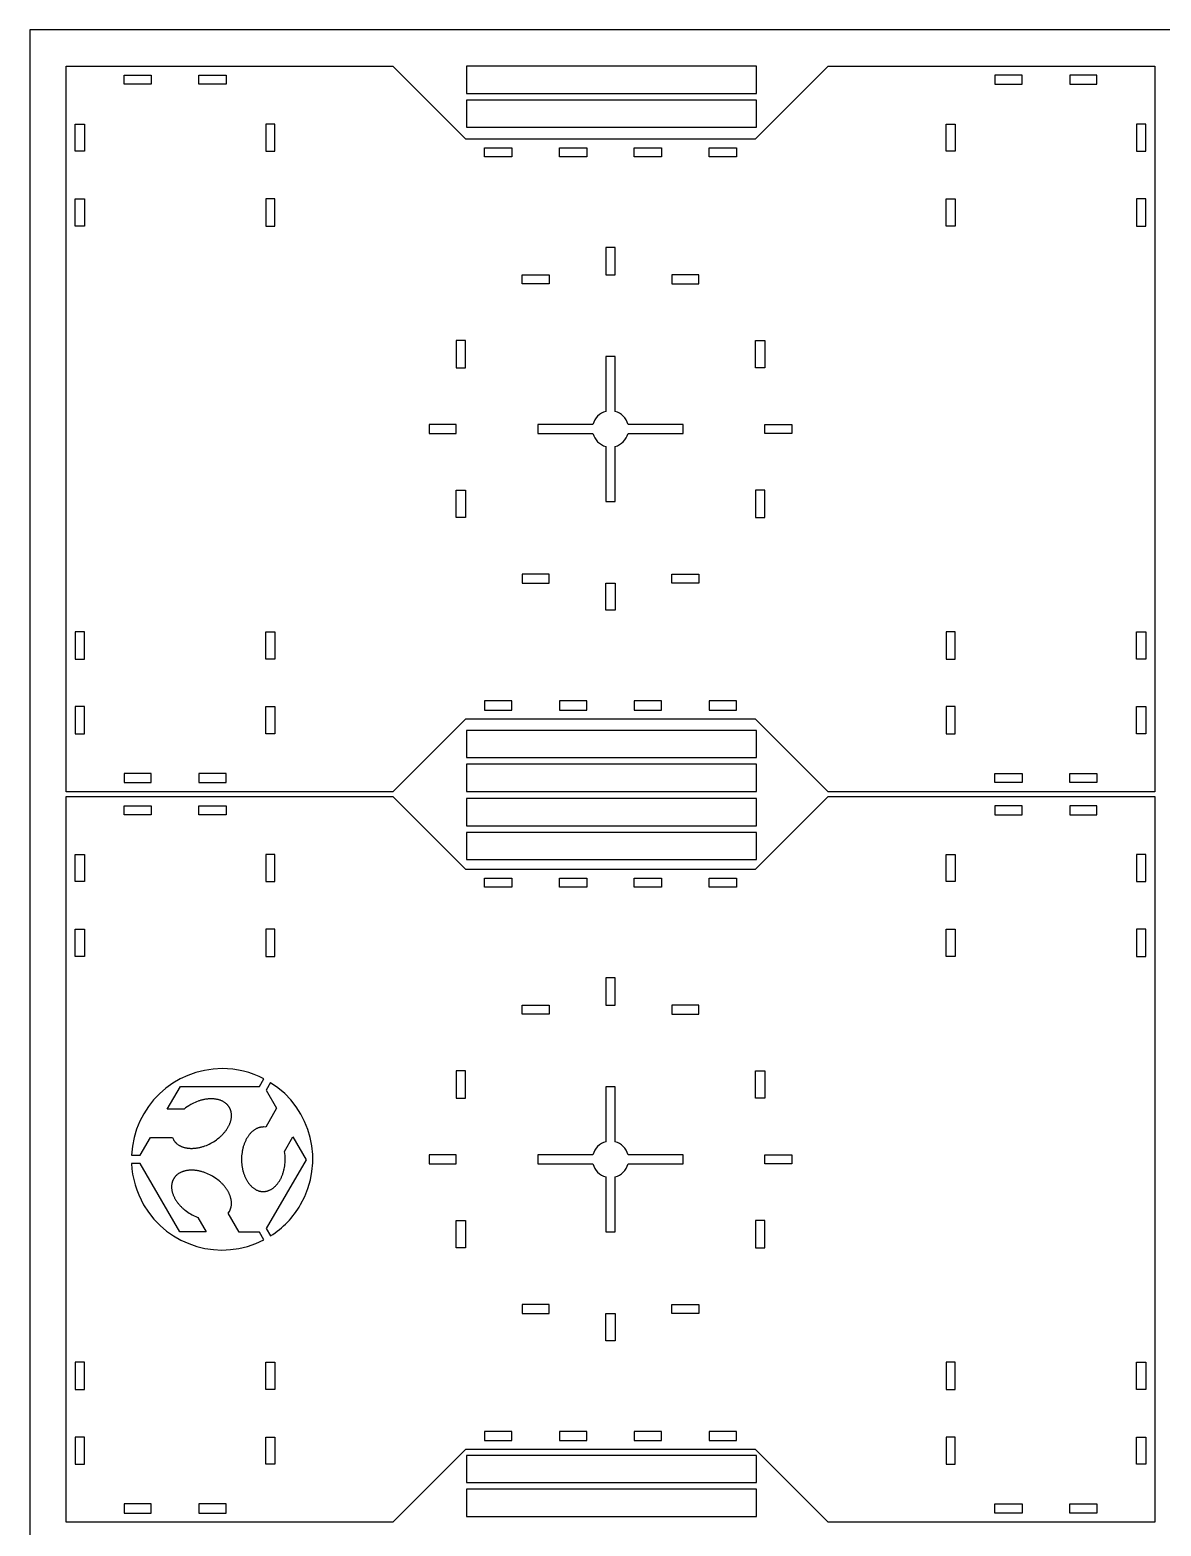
# Model space of a CAD drawing. Extents: x 994 to 3441, y -1567 to -767.
# Drawn here: x 994.1 to 1305.9, y -1179.7 to -767.2 of the extents above; entities that cross this region are included whole.
import ezdxf

# ---------------------------------------------------------------- set-up
doc = ezdxf.new("R2010")
doc.units = 0
for name, color, linetype in [('CUT1', 7, 'CONTINUOUS'), ('CUT2', 5, 'CONTINUOUS'), ('ENG', 1, 'CONTINUOUS'), ('LAYER_15', 200, 'CONTINUOUS')]:
    doc.layers.add(name, color=color, linetype=linetype)

msp = doc.modelspace()

# ---------------------------------------------------------------- linework, layer by layer
at = {"layer": 'CUT1'}
for p, q in [((1004.14, -977.22), (1004.14, -777.22)), ((1004.14, -777.22), (1094.14, -777.22)), ((1094.14, -777.22), (1114.14, -797.22)), ((1194.43, -777.22), (1114.43, -777.22)), ((1114.43, -777.22), (1114.43, -784.72)), ((1194.14, -797.22), (1214.14, -777.22)), ((1194.43, -784.72), (1194.43, -777.22)), ((1214.14, -777.22), (1304.14, -777.22)), ((1304.14, -777.22), (1304.14, -977.22)), ((1114.43, -784.72), (1194.43, -784.72)), ((1194.43, -786.56), (1114.43, -786.56)), ((1114.43, -786.56), (1114.43, -794.06)), ((1194.43, -794.06), (1194.43, -786.56)), ((1114.43, -794.06), (1194.43, -794.06)), ((1114.14, -797.22), (1194.14, -797.22)), ((1114.14, -957.22), (1094.14, -977.22)), ((1194.14, -957.22), (1114.14, -957.22)), ((1194.43, -960.32), (1114.43, -960.32)), ((1114.43, -960.32), (1114.43, -967.82)), ((1214.14, -977.22), (1194.14, -957.22)), ((1194.43, -967.82), (1194.43, -960.32)), ((1114.43, -967.82), (1194.43, -967.82)), ((1194.43, -969.66), (1114.43, -969.66)), ((1114.43, -969.66), (1114.43, -977.16)), ((1194.43, -977.16), (1194.43, -969.66)), ((1094.14, -977.22), (1004.14, -977.22)), ((1114.43, -977.16), (1194.43, -977.16)), ((1304.14, -977.22), (1214.14, -977.22)), ((1004.14, -1178.58), (1004.14, -978.58)), ((1004.14, -978.58), (1094.14, -978.58)), ((1094.14, -978.58), (1114.14, -998.58)), ((1194.43, -979.1), (1114.43, -979.1)), ((1114.43, -979.1), (1114.43, -986.6)), ((1194.14, -998.58), (1214.14, -978.58)), ((1194.43, -986.6), (1194.43, -979.1)), ((1214.14, -978.58), (1304.14, -978.58)), ((1304.14, -978.58), (1304.14, -1178.58)), ((1114.43, -986.6), (1194.43, -986.6)), ((1194.43, -988.44), (1114.43, -988.44)), ((1114.43, -988.44), (1114.43, -995.94)), ((1194.43, -995.94), (1194.43, -988.44)), ((1114.43, -995.94), (1194.43, -995.94)), ((1114.14, -998.58), (1194.14, -998.58)), ((1114.14, -1158.58), (1094.14, -1178.58)), ((1194.14, -1158.58), (1114.14, -1158.58)), ((1214.14, -1178.58), (1194.14, -1158.58)), ((1194.43, -1160.18), (1114.43, -1160.18)), ((1114.43, -1160.18), (1114.43, -1167.68)), ((1194.43, -1167.68), (1194.43, -1160.18)), ((1114.43, -1167.68), (1194.43, -1167.68)), ((1194.43, -1169.51), (1114.43, -1169.51)), ((1114.43, -1169.51), (1114.43, -1177.01)), ((1194.43, -1177.01), (1194.43, -1169.51)), ((1094.14, -1178.58), (1004.14, -1178.58)), ((1114.43, -1177.01), (1194.43, -1177.01)), ((1304.14, -1178.58), (1214.14, -1178.58))]:
    msp.add_line(p, q, dxfattribs=at)
at = {"layer": 'CUT2'}
for p, q in [((1020.08, -779.72), (1027.58, -779.72)), ((1020.08, -782.22), (1020.08, -779.72)), ((1027.58, -782.22), (1020.08, -782.22)), ((1027.58, -779.72), (1027.58, -782.22)), ((1040.71, -779.72), (1048.21, -779.72)), ((1040.71, -782.22), (1040.71, -779.72)), ((1048.21, -782.22), (1040.71, -782.22)), ((1048.21, -779.72), (1048.21, -782.22)), ((1267.58, -779.72), (1260.08, -779.72)), ((1260.08, -779.72), (1260.08, -782.22)), ((1260.08, -782.22), (1267.58, -782.22)), ((1267.58, -782.22), (1267.58, -779.72)), ((1288.21, -779.72), (1280.71, -779.72)), ((1280.71, -779.72), (1280.71, -782.22)), ((1280.71, -782.22), (1288.21, -782.22)), ((1288.21, -782.22), (1288.21, -779.72)), ((1006.64, -800.66), (1006.64, -793.16)), ((1006.64, -793.16), (1009.14, -793.16)), ((1009.14, -793.16), (1009.14, -800.66)), ((1059.14, -793.16), (1059.14, -800.66)), ((1061.64, -793.16), (1059.14, -793.16)), ((1061.64, -800.66), (1061.64, -793.16)), ((1246.64, -800.66), (1246.64, -793.16)), ((1246.64, -793.16), (1249.14, -793.16)), ((1249.14, -793.16), (1249.14, -800.66)), ((1299.14, -793.16), (1299.14, -800.66)), ((1301.64, -793.16), (1299.14, -793.16)), ((1301.64, -800.66), (1301.64, -793.16)), ((1119.46, -799.72), (1126.96, -799.72)), ((1119.46, -802.22), (1119.46, -799.72)), ((1126.96, -799.72), (1126.96, -802.22)), ((1140.08, -799.72), (1147.58, -799.72)), ((1140.08, -802.22), (1140.08, -799.72)), ((1147.58, -799.72), (1147.58, -802.22)), ((1160.71, -799.72), (1168.21, -799.72)), ((1160.71, -802.22), (1160.71, -799.72)), ((1168.21, -799.72), (1168.21, -802.22)), ((1181.33, -799.72), (1188.83, -799.72)), ((1181.33, -802.22), (1181.33, -799.72)), ((1188.83, -799.72), (1188.83, -802.22)), ((1009.14, -800.66), (1006.64, -800.66)), ((1059.14, -800.66), (1061.64, -800.66)), ((1126.96, -802.22), (1119.46, -802.22)), ((1147.58, -802.22), (1140.08, -802.22)), ((1168.21, -802.22), (1160.71, -802.22)), ((1188.83, -802.22), (1181.33, -802.22)), ((1249.14, -800.66), (1246.64, -800.66)), ((1299.14, -800.66), (1301.64, -800.66)), ((1006.64, -821.28), (1006.64, -813.78)), ((1006.64, -813.78), (1009.14, -813.78)), ((1009.14, -813.78), (1009.14, -821.28)), ((1059.14, -813.78), (1059.14, -821.28)), ((1061.64, -813.78), (1059.14, -813.78)), ((1061.64, -821.28), (1061.64, -813.78)), ((1246.64, -821.28), (1246.64, -813.78)), ((1246.64, -813.78), (1249.14, -813.78)), ((1249.14, -813.78), (1249.14, -821.28)), ((1299.14, -813.78), (1299.14, -821.28)), ((1301.64, -813.78), (1299.14, -813.78)), ((1301.64, -821.28), (1301.64, -813.78)), ((1009.14, -821.28), (1006.64, -821.28)), ((1059.14, -821.28), (1061.64, -821.28)), ((1249.14, -821.28), (1246.64, -821.28)), ((1299.14, -821.28), (1301.64, -821.28)), ((1152.89, -827.22), (1152.89, -834.72)), ((1155.39, -827.22), (1152.89, -827.22)), ((1155.39, -834.72), (1155.39, -827.22)), ((1129.77, -834.72), (1137.27, -834.72)), ((1129.77, -837.22), (1129.77, -834.72)), ((1137.27, -837.22), (1129.77, -837.22)), ((1137.27, -834.72), (1137.27, -837.22)), ((1152.89, -834.72), (1155.39, -834.72)), ((1178.52, -834.72), (1171.02, -834.72)), ((1171.02, -834.72), (1171.02, -837.22)), ((1171.02, -837.22), (1178.52, -837.22)), ((1178.52, -837.22), (1178.52, -834.72)), ((1111.64, -852.85), (1111.64, -860.35)), ((1114.14, -852.85), (1111.64, -852.85)), ((1114.14, -860.35), (1114.14, -852.85)), ((1194.14, -860.35), (1194.14, -852.85)), ((1194.14, -852.85), (1196.64, -852.85)), ((1196.64, -852.85), (1196.64, -860.35)), ((1155.39, -857.22), (1152.89, -857.22)), ((1152.89, -857.22), (1152.89, -872.38)), ((1155.39, -872.38), (1155.39, -857.22)), ((1111.64, -860.35), (1114.14, -860.35)), ((1196.64, -860.35), (1194.14, -860.35)), ((1111.64, -875.97), (1104.14, -875.97)), ((1104.14, -875.97), (1104.14, -878.47)), ((1104.14, -878.47), (1111.64, -878.47)), ((1111.64, -878.47), (1111.64, -875.97)), ((1149.3, -875.97), (1134.14, -875.97)), ((1134.14, -875.97), (1134.14, -878.47)), ((1134.14, -878.47), (1149.3, -878.47)), ((1174.14, -875.97), (1158.98, -875.97)), ((1158.98, -878.47), (1174.14, -878.47)), ((1174.14, -878.47), (1174.14, -875.97)), ((1196.64, -878.47), (1196.64, -875.97)), ((1196.64, -875.97), (1204.14, -875.97)), ((1204.14, -878.47), (1196.64, -878.47)), ((1204.14, -875.97), (1204.14, -878.47)), ((1152.89, -882.06), (1152.89, -897.22)), ((1155.39, -897.22), (1155.39, -882.06)), ((1111.64, -901.6), (1111.64, -894.1)), ((1111.64, -894.1), (1114.14, -894.1)), ((1114.14, -894.1), (1114.14, -901.6)), ((1196.64, -894.1), (1194.14, -894.1)), ((1194.14, -894.1), (1194.14, -901.6)), ((1196.64, -901.6), (1196.64, -894.1)), ((1152.89, -897.22), (1155.39, -897.22)), ((1114.14, -901.6), (1111.64, -901.6)), ((1194.14, -901.6), (1196.64, -901.6)), ((1137.27, -917.22), (1129.77, -917.22)), ((1129.77, -917.22), (1129.77, -919.72)), ((1129.77, -919.72), (1137.27, -919.72)), ((1137.27, -919.72), (1137.27, -917.22)), ((1152.89, -927.22), (1152.89, -919.72)), ((1152.89, -919.72), (1155.39, -919.72)), ((1155.39, -919.72), (1155.39, -927.22)), ((1171.02, -919.72), (1171.02, -917.22)), ((1171.02, -917.22), (1178.52, -917.22)), ((1178.52, -919.72), (1171.02, -919.72)), ((1178.52, -917.22), (1178.52, -919.72)), ((1155.39, -927.22), (1152.89, -927.22)), ((1009.14, -933.16), (1006.64, -933.16)), ((1006.64, -933.16), (1006.64, -940.66)), ((1009.14, -940.66), (1009.14, -933.16)), ((1059.14, -940.66), (1059.14, -933.16)), ((1059.14, -933.16), (1061.64, -933.16)), ((1061.64, -933.16), (1061.64, -940.66)), ((1249.14, -933.16), (1246.64, -933.16)), ((1246.64, -933.16), (1246.64, -940.66)), ((1249.14, -940.66), (1249.14, -933.16)), ((1299.14, -940.66), (1299.14, -933.16)), ((1299.14, -933.16), (1301.64, -933.16)), ((1301.64, -933.16), (1301.64, -940.66)), ((1006.64, -940.66), (1009.14, -940.66)), ((1061.64, -940.66), (1059.14, -940.66)), ((1246.64, -940.66), (1249.14, -940.66)), ((1301.64, -940.66), (1299.14, -940.66)), ((1126.96, -952.22), (1119.46, -952.22)), ((1119.46, -952.22), (1119.46, -954.72)), ((1126.96, -954.72), (1126.96, -952.22)), ((1147.58, -952.22), (1140.08, -952.22)), ((1140.08, -952.22), (1140.08, -954.72)), ((1147.58, -954.72), (1147.58, -952.22)), ((1168.21, -952.22), (1160.71, -952.22)), ((1160.71, -952.22), (1160.71, -954.72)), ((1168.21, -954.72), (1168.21, -952.22)), ((1188.83, -952.22), (1181.33, -952.22)), ((1181.33, -952.22), (1181.33, -954.72)), ((1188.83, -954.72), (1188.83, -952.22)), ((1009.14, -953.78), (1006.64, -953.78)), ((1006.64, -953.78), (1006.64, -961.28)), ((1009.14, -961.28), (1009.14, -953.78)), ((1059.14, -961.28), (1059.14, -953.78)), ((1059.14, -953.78), (1061.64, -953.78)), ((1061.64, -953.78), (1061.64, -961.28)), ((1119.46, -954.72), (1126.96, -954.72)), ((1140.08, -954.72), (1147.58, -954.72)), ((1160.71, -954.72), (1168.21, -954.72)), ((1181.33, -954.72), (1188.83, -954.72)), ((1249.14, -953.78), (1246.64, -953.78)), ((1246.64, -953.78), (1246.64, -961.28)), ((1249.14, -961.28), (1249.14, -953.78)), ((1299.14, -961.28), (1299.14, -953.78)), ((1299.14, -953.78), (1301.64, -953.78)), ((1301.64, -953.78), (1301.64, -961.28)), ((1006.64, -961.28), (1009.14, -961.28)), ((1061.64, -961.28), (1059.14, -961.28)), ((1246.64, -961.28), (1249.14, -961.28)), ((1301.64, -961.28), (1299.14, -961.28)), ((1027.58, -972.22), (1020.08, -972.22)), ((1020.08, -972.22), (1020.08, -974.72)), ((1027.58, -974.72), (1027.58, -972.22)), ((1048.21, -972.22), (1040.71, -972.22)), ((1040.71, -972.22), (1040.71, -974.72)), ((1048.21, -974.72), (1048.21, -972.22)), ((1260.08, -974.72), (1260.08, -972.22)), ((1260.08, -972.22), (1267.58, -972.22)), ((1267.58, -972.22), (1267.58, -974.72)), ((1280.71, -974.72), (1280.71, -972.22)), ((1280.71, -972.22), (1288.21, -972.22)), ((1288.21, -972.22), (1288.21, -974.72)), ((1020.08, -974.72), (1027.58, -974.72)), ((1040.71, -974.72), (1048.21, -974.72)), ((1267.58, -974.72), (1260.08, -974.72)), ((1288.21, -974.72), (1280.71, -974.72)), ((1020.08, -981.08), (1027.58, -981.08)), ((1020.08, -983.58), (1020.08, -981.08)), ((1027.58, -981.08), (1027.58, -983.58)), ((1040.71, -981.08), (1048.21, -981.08)), ((1040.71, -983.58), (1040.71, -981.08)), ((1048.21, -981.08), (1048.21, -983.58)), ((1267.58, -981.08), (1260.08, -981.08)), ((1260.08, -981.08), (1260.08, -983.58)), ((1267.58, -983.58), (1267.58, -981.08)), ((1288.21, -981.08), (1280.71, -981.08)), ((1280.71, -981.08), (1280.71, -983.58)), ((1288.21, -983.58), (1288.21, -981.08)), ((1027.58, -983.58), (1020.08, -983.58)), ((1048.21, -983.58), (1040.71, -983.58)), ((1260.08, -983.58), (1267.58, -983.58)), ((1280.71, -983.58), (1288.21, -983.58)), ((1006.64, -1002.02), (1006.64, -994.52)), ((1006.64, -994.52), (1009.14, -994.52)), ((1009.14, -994.52), (1009.14, -1002.02)), ((1059.14, -994.52), (1059.14, -1002.02)), ((1061.64, -994.52), (1059.14, -994.52)), ((1061.64, -1002.02), (1061.64, -994.52)), ((1246.64, -1002.02), (1246.64, -994.52)), ((1246.64, -994.52), (1249.14, -994.52)), ((1249.14, -994.52), (1249.14, -1002.02)), ((1299.14, -994.52), (1299.14, -1002.02)), ((1301.64, -994.52), (1299.14, -994.52)), ((1301.64, -1002.02), (1301.64, -994.52)), ((1009.14, -1002.02), (1006.64, -1002.02)), ((1059.14, -1002.02), (1061.64, -1002.02)), ((1119.46, -1001.08), (1126.96, -1001.08)), ((1119.46, -1003.58), (1119.46, -1001.08)), ((1126.96, -1001.08), (1126.96, -1003.58)), ((1140.08, -1001.08), (1147.58, -1001.08)), ((1140.08, -1003.58), (1140.08, -1001.08)), ((1147.58, -1001.08), (1147.58, -1003.58)), ((1160.71, -1001.08), (1168.21, -1001.08)), ((1160.71, -1003.58), (1160.71, -1001.08)), ((1168.21, -1001.08), (1168.21, -1003.58)), ((1181.33, -1001.08), (1188.83, -1001.08)), ((1181.33, -1003.58), (1181.33, -1001.08)), ((1188.83, -1001.08), (1188.83, -1003.58)), ((1249.14, -1002.02), (1246.64, -1002.02)), ((1299.14, -1002.02), (1301.64, -1002.02)), ((1126.96, -1003.58), (1119.46, -1003.58)), ((1147.58, -1003.58), (1140.08, -1003.58)), ((1168.21, -1003.58), (1160.71, -1003.58)), ((1188.83, -1003.58), (1181.33, -1003.58)), ((1006.64, -1022.64), (1006.64, -1015.14)), ((1006.64, -1015.14), (1009.14, -1015.14)), ((1009.14, -1015.14), (1009.14, -1022.64)), ((1059.14, -1015.14), (1059.14, -1022.64)), ((1061.64, -1015.14), (1059.14, -1015.14)), ((1061.64, -1022.64), (1061.64, -1015.14)), ((1246.64, -1022.64), (1246.64, -1015.14)), ((1246.64, -1015.14), (1249.14, -1015.14)), ((1249.14, -1015.14), (1249.14, -1022.64)), ((1299.14, -1015.14), (1299.14, -1022.64)), ((1301.64, -1015.14), (1299.14, -1015.14)), ((1301.64, -1022.64), (1301.64, -1015.14)), ((1009.14, -1022.64), (1006.64, -1022.64)), ((1059.14, -1022.64), (1061.64, -1022.64)), ((1249.14, -1022.64), (1246.64, -1022.64)), ((1299.14, -1022.64), (1301.64, -1022.64)), ((1152.89, -1028.58), (1152.89, -1036.08)), ((1155.39, -1028.58), (1152.89, -1028.58)), ((1155.39, -1036.08), (1155.39, -1028.58)), ((1129.77, -1036.08), (1137.27, -1036.08)), ((1129.77, -1038.58), (1129.77, -1036.08)), ((1137.27, -1038.58), (1129.77, -1038.58)), ((1137.27, -1036.08), (1137.27, -1038.58)), ((1152.89, -1036.08), (1155.39, -1036.08)), ((1178.52, -1036.08), (1171.02, -1036.08)), ((1171.02, -1036.08), (1171.02, -1038.58)), ((1171.02, -1038.58), (1178.52, -1038.58)), ((1178.52, -1038.58), (1178.52, -1036.08)), ((1111.64, -1054.21), (1111.64, -1061.71)), ((1114.14, -1054.21), (1111.64, -1054.21)), ((1114.14, -1061.71), (1114.14, -1054.21)), ((1194.14, -1061.71), (1194.14, -1054.21)), ((1194.14, -1054.21), (1196.64, -1054.21)), ((1196.64, -1054.21), (1196.64, -1061.71)), ((1155.39, -1058.58), (1152.89, -1058.58)), ((1152.89, -1058.58), (1152.89, -1073.74)), ((1155.39, -1073.74), (1155.39, -1058.58)), ((1111.64, -1061.71), (1114.14, -1061.71)), ((1196.64, -1061.71), (1194.14, -1061.71)), ((1111.64, -1077.33), (1104.14, -1077.33)), ((1104.14, -1077.33), (1104.14, -1079.83)), ((1104.14, -1079.83), (1111.64, -1079.83)), ((1111.64, -1079.83), (1111.64, -1077.33)), ((1149.3, -1077.33), (1134.14, -1077.33)), ((1134.14, -1077.33), (1134.14, -1079.83)), ((1134.14, -1079.83), (1149.3, -1079.83)), ((1174.14, -1077.33), (1158.98, -1077.33)), ((1158.98, -1079.83), (1174.14, -1079.83)), ((1174.14, -1079.83), (1174.14, -1077.33)), ((1196.64, -1079.83), (1196.64, -1077.33)), ((1196.64, -1077.33), (1204.14, -1077.33)), ((1204.14, -1079.83), (1196.64, -1079.83)), ((1204.14, -1077.33), (1204.14, -1079.83)), ((1152.89, -1083.42), (1152.89, -1098.58)), ((1155.39, -1098.58), (1155.39, -1083.42)), ((1111.64, -1102.96), (1111.64, -1095.46)), ((1111.64, -1095.46), (1114.14, -1095.46)), ((1114.14, -1095.46), (1114.14, -1102.96)), ((1196.64, -1095.46), (1194.14, -1095.46)), ((1194.14, -1095.46), (1194.14, -1102.96)), ((1196.64, -1102.96), (1196.64, -1095.46)), ((1152.89, -1098.58), (1155.39, -1098.58)), ((1114.14, -1102.96), (1111.64, -1102.96)), ((1194.14, -1102.96), (1196.64, -1102.96)), ((1137.27, -1118.58), (1129.77, -1118.58)), ((1129.77, -1118.58), (1129.77, -1121.08)), ((1129.77, -1121.08), (1137.27, -1121.08)), ((1137.27, -1121.08), (1137.27, -1118.58)), ((1152.89, -1128.58), (1152.89, -1121.08)), ((1152.89, -1121.08), (1155.39, -1121.08)), ((1155.39, -1121.08), (1155.39, -1128.58)), ((1171.02, -1121.08), (1171.02, -1118.58)), ((1171.02, -1118.58), (1178.52, -1118.58)), ((1178.52, -1121.08), (1171.02, -1121.08)), ((1178.52, -1118.58), (1178.52, -1121.08)), ((1155.39, -1128.58), (1152.89, -1128.58)), ((1009.14, -1134.52), (1006.64, -1134.52)), ((1006.64, -1134.52), (1006.64, -1142.02)), ((1009.14, -1142.02), (1009.14, -1134.52)), ((1059.14, -1142.02), (1059.14, -1134.52)), ((1059.14, -1134.52), (1061.64, -1134.52)), ((1061.64, -1134.52), (1061.64, -1142.02)), ((1249.14, -1134.52), (1246.64, -1134.52)), ((1246.64, -1134.52), (1246.64, -1142.02)), ((1249.14, -1142.02), (1249.14, -1134.52)), ((1299.14, -1142.02), (1299.14, -1134.52)), ((1299.14, -1134.52), (1301.64, -1134.52)), ((1301.64, -1134.52), (1301.64, -1142.02)), ((1006.64, -1142.02), (1009.14, -1142.02)), ((1061.64, -1142.02), (1059.14, -1142.02)), ((1246.64, -1142.02), (1249.14, -1142.02)), ((1301.64, -1142.02), (1299.14, -1142.02)), ((1126.96, -1153.58), (1119.46, -1153.58)), ((1119.46, -1153.58), (1119.46, -1156.08)), ((1126.96, -1156.08), (1126.96, -1153.58)), ((1147.58, -1153.58), (1140.08, -1153.58)), ((1140.08, -1153.58), (1140.08, -1156.08)), ((1147.58, -1156.08), (1147.58, -1153.58)), ((1168.21, -1153.58), (1160.71, -1153.58)), ((1160.71, -1153.58), (1160.71, -1156.08)), ((1168.21, -1156.08), (1168.21, -1153.58)), ((1188.83, -1153.58), (1181.33, -1153.58)), ((1181.33, -1153.58), (1181.33, -1156.08)), ((1188.83, -1156.08), (1188.83, -1153.58)), ((1009.14, -1155.14), (1006.64, -1155.14)), ((1006.64, -1155.14), (1006.64, -1162.64)), ((1009.14, -1162.64), (1009.14, -1155.14)), ((1059.14, -1162.64), (1059.14, -1155.14)), ((1059.14, -1155.14), (1061.64, -1155.14)), ((1061.64, -1155.14), (1061.64, -1162.64)), ((1119.46, -1156.08), (1126.96, -1156.08)), ((1140.08, -1156.08), (1147.58, -1156.08)), ((1160.71, -1156.08), (1168.21, -1156.08)), ((1181.33, -1156.08), (1188.83, -1156.08)), ((1249.14, -1155.14), (1246.64, -1155.14)), ((1246.64, -1155.14), (1246.64, -1162.64)), ((1249.14, -1162.64), (1249.14, -1155.14)), ((1299.14, -1162.64), (1299.14, -1155.14)), ((1299.14, -1155.14), (1301.64, -1155.14)), ((1301.64, -1155.14), (1301.64, -1162.64)), ((1006.64, -1162.64), (1009.14, -1162.64)), ((1061.64, -1162.64), (1059.14, -1162.64)), ((1246.64, -1162.64), (1249.14, -1162.64)), ((1301.64, -1162.64), (1299.14, -1162.64)), ((1027.58, -1173.58), (1020.08, -1173.58)), ((1020.08, -1173.58), (1020.08, -1176.08)), ((1027.58, -1176.08), (1027.58, -1173.58)), ((1048.21, -1173.58), (1040.71, -1173.58)), ((1040.71, -1173.58), (1040.71, -1176.08)), ((1048.21, -1176.08), (1048.21, -1173.58)), ((1260.08, -1176.08), (1260.08, -1173.58)), ((1260.08, -1173.58), (1267.58, -1173.58)), ((1267.58, -1173.58), (1267.58, -1176.08)), ((1280.71, -1176.08), (1280.71, -1173.58)), ((1280.71, -1173.58), (1288.21, -1173.58)), ((1288.21, -1173.58), (1288.21, -1176.08)), ((1020.08, -1176.08), (1027.58, -1176.08)), ((1040.71, -1176.08), (1048.21, -1176.08)), ((1267.58, -1176.08), (1260.08, -1176.08)), ((1288.21, -1176.08), (1280.71, -1176.08))]:
    msp.add_line(p, q, dxfattribs=at)
for centre, start, end in [((1154.14, -877.22), 104.4775, 165.5225), ((1154.14, -877.22), 14.4775, 75.5225), ((1154.14, -877.22), 194.4775, 255.5225), ((1154.14, -877.22), 284.4775, 345.5225), ((1154.14, -1078.58), 104.4775, 165.5225), ((1154.14, -1078.58), 14.4775, 75.5225), ((1154.14, -1078.58), 194.4775, 255.5225), ((1154.14, -1078.58), 284.4775, 345.5225)]:
    msp.add_arc(centre, 5, start, end, dxfattribs=at)
at = {"layer": 'ENG'}
for p, q in [((1031.95, -1064.74), (1035.62, -1058.46)), ((1035.62, -1058.46), (1057.44, -1058.46)), ((1057.44, -1058.46), (1058.64, -1056.38)), ((1060.47, -1057.44), (1059.28, -1059.49)), ((1059.28, -1059.49), (1062.13, -1064.49)), ((1038.85, -1063.28), (1038.45, -1063.5)), ((1039.25, -1063.08), (1038.85, -1063.28)), ((1039.66, -1062.89), (1039.25, -1063.08)), ((1040.06, -1062.72), (1039.66, -1062.89)), ((1040.47, -1062.57), (1040.06, -1062.72)), ((1040.67, -1062.49), (1040.47, -1062.57)), ((1040.88, -1062.43), (1040.67, -1062.49)), ((1041.08, -1062.36), (1040.88, -1062.43)), ((1041.28, -1062.3), (1041.08, -1062.36)), ((1041.49, -1062.25), (1041.28, -1062.3)), ((1041.69, -1062.2), (1041.49, -1062.25)), ((1041.89, -1062.15), (1041.69, -1062.2)), ((1042.09, -1062.11), (1041.89, -1062.15)), ((1042.29, -1062.07), (1042.09, -1062.11)), ((1042.49, -1062.03), (1042.29, -1062.07)), ((1042.69, -1062), (1042.49, -1062.03)), ((1042.88, -1061.97), (1042.69, -1062)), ((1043.08, -1061.95), (1042.88, -1061.97)), ((1043.27, -1061.93), (1043.08, -1061.95)), ((1043.47, -1061.92), (1043.27, -1061.93)), ((1043.66, -1061.9), (1043.47, -1061.92)), ((1043.85, -1061.9), (1043.66, -1061.9)), ((1044.04, -1061.89), (1043.85, -1061.9)), ((1044.23, -1061.89), (1044.04, -1061.89)), ((1044.42, -1061.9), (1044.23, -1061.89)), ((1044.6, -1061.91), (1044.42, -1061.9)), ((1044.78, -1061.92), (1044.6, -1061.91)), ((1044.96, -1061.93), (1044.78, -1061.92)), ((1045.14, -1061.95), (1044.96, -1061.93)), ((1045.32, -1061.98), (1045.14, -1061.95)), ((1045.49, -1062), (1045.32, -1061.98)), ((1045.66, -1062.04), (1045.49, -1062)), ((1045.83, -1062.07), (1045.66, -1062.04)), ((1046, -1062.11), (1045.83, -1062.07)), ((1046.17, -1062.15), (1046, -1062.11)), ((1046.33, -1062.2), (1046.17, -1062.15)), ((1046.49, -1062.25), (1046.33, -1062.2)), ((1046.64, -1062.31), (1046.49, -1062.25)), ((1046.8, -1062.36), (1046.64, -1062.31)), ((1046.95, -1062.43), (1046.8, -1062.36)), ((1047.1, -1062.49), (1046.95, -1062.43)), ((1047.24, -1062.56), (1047.1, -1062.49)), ((1047.38, -1062.64), (1047.24, -1062.56)), ((1047.52, -1062.71), (1047.38, -1062.64)), ((1047.66, -1062.8), (1047.52, -1062.71)), ((1047.79, -1062.88), (1047.66, -1062.8)), ((1047.92, -1062.97), (1047.79, -1062.88)), ((1048.04, -1063.06), (1047.92, -1062.97)), ((1048.16, -1063.16), (1048.04, -1063.06)), ((1048.28, -1063.26), (1048.16, -1063.16)), ((1048.33, -1063.31), (1048.28, -1063.26)), ((1048.39, -1063.36), (1048.33, -1063.31)), ((1048.45, -1063.42), (1048.39, -1063.36)), ((1048.5, -1063.47), (1048.45, -1063.42)), ((1048.55, -1063.53), (1048.5, -1063.47)), ((1048.6, -1063.58), (1048.55, -1063.53)), ((1048.66, -1063.64), (1048.6, -1063.58)), ((1048.71, -1063.7), (1048.66, -1063.64)), ((1048.75, -1063.76), (1048.71, -1063.7)), ((1048.8, -1063.82), (1048.75, -1063.76)), ((1048.85, -1063.88), (1048.8, -1063.82)), ((1048.89, -1063.94), (1048.85, -1063.88)), ((1048.94, -1064), (1048.89, -1063.94)), ((1048.98, -1064.06), (1048.94, -1064)), ((1049.02, -1064.13), (1048.98, -1064.06)), ((1049.07, -1064.19), (1049.02, -1064.13)), ((1036.63, -1064.74), (1031.95, -1064.74)), ((1049.11, -1064.26), (1049.07, -1064.19)), ((1049.14, -1064.33), (1049.11, -1064.26)), ((1049.18, -1064.4), (1049.14, -1064.33)), ((1049.22, -1064.46), (1049.18, -1064.4)), ((1049.25, -1064.53), (1049.22, -1064.46)), ((1049.29, -1064.6), (1049.25, -1064.53)), ((1049.32, -1064.67), (1049.29, -1064.6)), ((1049.35, -1064.74), (1049.32, -1064.67)), ((1049.38, -1064.81), (1049.35, -1064.74)), ((1049.41, -1064.88), (1049.38, -1064.81)), ((1049.38, -1068.32), (1049.44, -1068.16)), ((1049.44, -1064.95), (1049.41, -1064.88)), ((1049.46, -1065.03), (1049.44, -1064.95)), ((1049.44, -1068.16), (1049.48, -1067.99)), ((1049.49, -1065.1), (1049.46, -1065.03)), ((1049.48, -1067.99), (1049.53, -1067.83)), ((1049.51, -1065.17), (1049.49, -1065.1)), ((1049.53, -1065.25), (1049.51, -1065.17)), ((1049.55, -1065.32), (1049.53, -1065.25)), ((1049.53, -1067.83), (1049.56, -1067.67)), ((1049.57, -1065.39), (1049.55, -1065.32)), ((1049.56, -1067.67), (1049.6, -1067.51)), ((1049.59, -1065.47), (1049.57, -1065.39)), ((1049.6, -1065.54), (1049.59, -1065.47)), ((1049.62, -1065.62), (1049.6, -1065.54)), ((1049.6, -1067.51), (1049.63, -1067.34)), ((1049.64, -1065.77), (1049.62, -1065.62)), ((1049.63, -1067.34), (1049.65, -1067.18)), ((1049.67, -1065.92), (1049.64, -1065.77)), ((1049.65, -1067.18), (1049.67, -1067.02)), ((1049.68, -1066.08), (1049.67, -1065.92)), ((1049.67, -1067.02), (1049.68, -1066.86)), ((1049.69, -1066.23), (1049.68, -1066.08)), ((1049.68, -1066.86), (1049.69, -1066.7)), ((1049.7, -1066.39), (1049.69, -1066.23)), ((1049.69, -1066.7), (1049.7, -1066.54)), ((1049.7, -1066.54), (1049.7, -1066.39)), ((1062.13, -1064.49), (1059.14, -1069.71)), ((1046.54, -1072.4), (1046.7, -1072.26)), ((1046.7, -1072.26), (1046.85, -1072.11)), ((1046.85, -1072.11), (1047.01, -1071.97)), ((1047.01, -1071.97), (1047.15, -1071.82)), ((1047.15, -1071.82), (1047.3, -1071.67)), ((1047.3, -1071.67), (1047.44, -1071.52)), ((1047.44, -1071.52), (1047.57, -1071.37)), ((1047.57, -1071.37), (1047.7, -1071.22)), ((1047.7, -1071.22), (1047.83, -1071.06)), ((1047.83, -1071.06), (1047.96, -1070.91)), ((1047.96, -1070.91), (1048.08, -1070.75)), ((1048.08, -1070.75), (1048.19, -1070.59)), ((1048.19, -1070.59), (1048.31, -1070.43)), ((1048.31, -1070.43), (1048.41, -1070.27)), ((1048.41, -1070.27), (1048.52, -1070.11)), ((1048.52, -1070.11), (1048.62, -1069.95)), ((1048.62, -1069.95), (1048.71, -1069.79)), ((1048.71, -1069.79), (1048.81, -1069.63)), ((1048.81, -1069.63), (1048.89, -1069.47)), ((1048.89, -1069.47), (1048.98, -1069.3)), ((1048.98, -1069.3), (1049.06, -1069.14)), ((1049.06, -1069.14), (1049.13, -1068.98)), ((1049.13, -1068.98), (1049.2, -1068.81)), ((1049.2, -1068.81), (1049.27, -1068.65)), ((1049.27, -1068.65), (1049.33, -1068.49)), ((1049.33, -1068.49), (1049.38, -1068.32)), ((1054.16, -1072.39), (1054.06, -1072.55)), ((1054.26, -1072.24), (1054.16, -1072.39)), ((1054.36, -1072.09), (1054.26, -1072.24)), ((1054.47, -1071.95), (1054.36, -1072.09)), ((1054.58, -1071.81), (1054.47, -1071.95)), ((1054.69, -1071.67), (1054.58, -1071.81)), ((1054.8, -1071.54), (1054.69, -1071.67)), ((1054.92, -1071.41), (1054.8, -1071.54)), ((1055.03, -1071.28), (1054.92, -1071.41)), ((1055.15, -1071.16), (1055.03, -1071.28)), ((1055.28, -1071.04), (1055.15, -1071.16)), ((1055.4, -1070.93), (1055.28, -1071.04)), ((1055.53, -1070.82), (1055.4, -1070.93)), ((1055.65, -1070.72), (1055.53, -1070.82)), ((1055.78, -1070.62), (1055.65, -1070.72)), ((1055.91, -1070.52), (1055.78, -1070.62)), ((1056.05, -1070.43), (1055.91, -1070.52)), ((1056.18, -1070.35), (1056.05, -1070.43)), ((1056.32, -1070.27), (1056.18, -1070.35)), ((1056.46, -1070.19), (1056.32, -1070.27)), ((1056.6, -1070.12), (1056.46, -1070.19)), ((1056.74, -1070.05), (1056.6, -1070.12)), ((1056.88, -1069.99), (1056.74, -1070.05)), ((1057.02, -1069.93), (1056.88, -1069.99)), ((1057.17, -1069.88), (1057.02, -1069.93)), ((1057.24, -1069.86), (1057.17, -1069.88)), ((1057.32, -1069.84), (1057.24, -1069.86)), ((1057.39, -1069.81), (1057.32, -1069.84)), ((1057.46, -1069.79), (1057.39, -1069.81)), ((1057.54, -1069.78), (1057.46, -1069.79)), ((1057.61, -1069.76), (1057.54, -1069.78)), ((1057.69, -1069.74), (1057.61, -1069.76)), ((1057.76, -1069.73), (1057.69, -1069.74)), ((1057.84, -1069.72), (1057.76, -1069.73)), ((1057.92, -1069.7), (1057.84, -1069.72)), ((1057.99, -1069.69), (1057.92, -1069.7)), ((1058.07, -1069.69), (1057.99, -1069.69)), ((1058.14, -1069.68), (1058.07, -1069.69)), ((1058.22, -1069.67), (1058.14, -1069.68)), ((1058.3, -1069.67), (1058.22, -1069.67)), ((1058.38, -1069.66), (1058.3, -1069.67)), ((1058.45, -1069.66), (1058.38, -1069.66)), ((1058.53, -1069.66), (1058.45, -1069.66)), ((1059.14, -1069.71), (1058.53, -1069.66)), ((1064.31, -1076.38), (1066.64, -1072.36)), ((1066.64, -1072.36), (1070.26, -1078.67)), ((1024.56, -1077.45), (1027.41, -1072.58)), ((1027.41, -1072.58), (1033.42, -1072.58)), ((1033.42, -1072.58), (1033.68, -1073.12)), ((1033.68, -1073.12), (1033.72, -1073.19)), ((1033.72, -1073.19), (1033.76, -1073.26)), ((1033.76, -1073.26), (1033.8, -1073.32)), ((1033.8, -1073.32), (1033.84, -1073.39)), ((1033.84, -1073.39), (1033.88, -1073.45)), ((1033.88, -1073.45), (1033.93, -1073.51)), ((1033.93, -1073.51), (1033.97, -1073.57)), ((1033.97, -1073.57), (1034.02, -1073.64)), ((1034.02, -1073.64), (1034.07, -1073.7)), ((1034.07, -1073.7), (1034.12, -1073.75)), ((1034.12, -1073.75), (1034.17, -1073.81)), ((1034.17, -1073.81), (1034.22, -1073.87)), ((1034.22, -1073.87), (1034.27, -1073.93)), ((1034.27, -1073.93), (1034.32, -1073.98)), ((1034.32, -1073.98), (1034.38, -1074.04)), ((1034.38, -1074.04), (1034.43, -1074.09)), ((1034.43, -1074.09), (1034.49, -1074.14)), ((1034.49, -1074.14), (1034.55, -1074.19)), ((1034.55, -1074.19), (1034.66, -1074.29)), ((1034.66, -1074.29), (1034.79, -1074.39)), ((1034.79, -1074.39), (1034.91, -1074.48)), ((1034.91, -1074.48), (1035.04, -1074.57)), ((1035.04, -1074.57), (1035.17, -1074.66)), ((1035.17, -1074.66), (1035.31, -1074.74)), ((1035.31, -1074.74), (1035.44, -1074.81)), ((1035.44, -1074.81), (1035.59, -1074.89)), ((1035.59, -1074.89), (1035.73, -1074.96)), ((1035.73, -1074.96), (1035.88, -1075.02)), ((1035.88, -1075.02), (1036.03, -1075.09)), ((1036.03, -1075.09), (1036.18, -1075.14)), ((1036.18, -1075.14), (1036.34, -1075.2)), ((1036.34, -1075.2), (1036.5, -1075.25)), ((1036.5, -1075.25), (1036.66, -1075.3)), ((1036.66, -1075.3), (1036.83, -1075.34)), ((1036.83, -1075.34), (1037, -1075.38)), ((1037, -1075.38), (1037.17, -1075.41)), ((1037.17, -1075.41), (1037.34, -1075.44)), ((1037.34, -1075.44), (1037.51, -1075.47)), ((1037.51, -1075.47), (1037.69, -1075.5)), ((1037.69, -1075.5), (1037.87, -1075.51)), ((1037.87, -1075.51), (1038.05, -1075.53)), ((1038.05, -1075.53), (1038.23, -1075.54)), ((1038.23, -1075.54), (1038.41, -1075.55)), ((1038.41, -1075.55), (1038.6, -1075.55)), ((1038.6, -1075.55), (1038.79, -1075.55)), ((1038.79, -1075.55), (1038.98, -1075.55)), ((1038.98, -1075.55), (1039.17, -1075.54)), ((1039.17, -1075.54), (1039.36, -1075.53)), ((1039.36, -1075.53), (1039.55, -1075.52)), ((1039.55, -1075.52), (1039.75, -1075.5)), ((1039.75, -1075.5), (1039.95, -1075.47)), ((1039.95, -1075.47), (1040.14, -1075.44)), ((1040.14, -1075.44), (1040.34, -1075.41)), ((1040.34, -1075.41), (1040.54, -1075.38)), ((1040.54, -1075.38), (1040.74, -1075.34)), ((1040.74, -1075.34), (1040.94, -1075.3)), ((1040.94, -1075.3), (1041.14, -1075.25)), ((1041.14, -1075.25), (1041.34, -1075.2)), ((1041.34, -1075.2), (1041.54, -1075.14)), ((1041.54, -1075.14), (1041.75, -1075.08)), ((1041.75, -1075.08), (1041.95, -1075.02)), ((1041.95, -1075.02), (1042.15, -1074.95)), ((1042.15, -1074.95), (1042.36, -1074.88)), ((1042.36, -1074.88), (1042.76, -1074.72)), ((1042.76, -1074.72), (1043.17, -1074.55)), ((1043.17, -1074.55), (1043.57, -1074.37)), ((1043.57, -1074.37), (1043.98, -1074.16)), ((1043.98, -1074.16), (1044.38, -1073.94)), ((1044.38, -1073.94), (1044.77, -1073.71)), ((1044.77, -1073.71), (1045.15, -1073.47)), ((1045.15, -1073.47), (1045.52, -1073.21)), ((1045.52, -1073.21), (1045.87, -1072.95)), ((1045.87, -1072.95), (1046.22, -1072.68)), ((1046.22, -1072.68), (1046.38, -1072.54)), ((1046.38, -1072.54), (1046.54, -1072.4)), ((1052.66, -1076.3), (1052.59, -1076.73)), ((1052.7, -1076.09), (1052.66, -1076.3)), ((1052.74, -1075.88), (1052.7, -1076.09)), ((1052.79, -1075.67), (1052.74, -1075.88)), ((1052.84, -1075.47), (1052.79, -1075.67)), ((1052.89, -1075.26), (1052.84, -1075.47)), ((1052.95, -1075.06), (1052.89, -1075.26)), ((1053.01, -1074.86), (1052.95, -1075.06)), ((1053.07, -1074.67), (1053.01, -1074.86)), ((1053.14, -1074.47), (1053.07, -1074.67)), ((1053.21, -1074.28), (1053.14, -1074.47)), ((1053.28, -1074.1), (1053.21, -1074.28)), ((1053.36, -1073.91), (1053.28, -1074.1)), ((1053.43, -1073.73), (1053.36, -1073.91)), ((1053.51, -1073.55), (1053.43, -1073.73)), ((1053.6, -1073.38), (1053.51, -1073.55)), ((1053.68, -1073.2), (1053.6, -1073.38)), ((1053.77, -1073.04), (1053.68, -1073.2)), ((1053.87, -1072.87), (1053.77, -1073.04)), ((1053.96, -1072.71), (1053.87, -1072.87)), ((1054.06, -1072.55), (1053.96, -1072.71)), ((1024.54, -1079.7), (1022.13, -1079.7)), ((1022.15, -1077.45), (1024.56, -1077.45)), ((1035.45, -1098.59), (1024.54, -1079.7)), ((1052.47, -1078.07), (1052.46, -1078.53)), ((1052.46, -1078.53), (1052.46, -1078.98)), ((1052.46, -1078.98), (1052.49, -1079.43)), ((1052.49, -1077.62), (1052.47, -1078.07)), ((1052.53, -1077.17), (1052.49, -1077.62)), ((1052.49, -1079.43), (1052.52, -1079.88)), ((1052.52, -1079.88), (1052.57, -1080.32)), ((1052.59, -1076.73), (1052.53, -1077.17)), ((1052.57, -1080.32), (1052.64, -1080.75)), ((1070.26, -1078.67), (1059.29, -1097.67)), ((1064.29, -1080.81), (1064.36, -1080.38)), ((1064.36, -1080.38), (1064.41, -1079.95)), ((1064.41, -1079.95), (1064.45, -1079.5)), ((1064.45, -1079.5), (1064.48, -1079.05)), ((1064.48, -1079.05), (1064.49, -1078.59)), ((1033.41, -1084.71), (1033.38, -1084.78)), ((1033.43, -1084.64), (1033.41, -1084.71)), ((1033.46, -1084.56), (1033.43, -1084.64)), ((1033.48, -1084.49), (1033.46, -1084.56)), ((1033.51, -1084.42), (1033.48, -1084.49)), ((1033.54, -1084.35), (1033.51, -1084.42)), ((1033.58, -1084.28), (1033.54, -1084.35)), ((1033.61, -1084.21), (1033.58, -1084.28)), ((1033.64, -1084.14), (1033.61, -1084.21)), ((1033.68, -1084.07), (1033.64, -1084.14)), ((1033.72, -1084.01), (1033.68, -1084.07)), ((1033.76, -1083.94), (1033.72, -1084.01)), ((1033.8, -1083.87), (1033.76, -1083.94)), ((1033.84, -1083.81), (1033.8, -1083.87)), ((1033.88, -1083.74), (1033.84, -1083.81)), ((1033.92, -1083.68), (1033.88, -1083.74)), ((1033.96, -1083.62), (1033.92, -1083.68)), ((1034.01, -1083.55), (1033.96, -1083.62)), ((1034.06, -1083.49), (1034.01, -1083.55)), ((1034.1, -1083.43), (1034.06, -1083.49)), ((1034.15, -1083.37), (1034.1, -1083.43)), ((1034.2, -1083.32), (1034.15, -1083.37)), ((1034.25, -1083.26), (1034.2, -1083.32)), ((1034.3, -1083.2), (1034.25, -1083.26)), ((1034.36, -1083.15), (1034.3, -1083.2)), ((1034.41, -1083.09), (1034.36, -1083.15)), ((1034.46, -1083.04), (1034.41, -1083.09)), ((1034.52, -1082.99), (1034.46, -1083.04)), ((1034.58, -1082.94), (1034.52, -1082.99)), ((1034.63, -1082.88), (1034.58, -1082.94)), ((1034.75, -1082.79), (1034.63, -1082.88)), ((1034.87, -1082.69), (1034.75, -1082.79)), ((1035, -1082.6), (1034.87, -1082.69)), ((1035.13, -1082.51), (1035, -1082.6)), ((1035.26, -1082.43), (1035.13, -1082.51)), ((1035.4, -1082.35), (1035.26, -1082.43)), ((1035.54, -1082.28), (1035.4, -1082.35)), ((1035.68, -1082.21), (1035.54, -1082.28)), ((1035.83, -1082.14), (1035.68, -1082.21)), ((1035.97, -1082.07), (1035.83, -1082.14)), ((1036.13, -1082.01), (1035.97, -1082.07)), ((1036.28, -1081.96), (1036.13, -1082.01)), ((1036.44, -1081.9), (1036.28, -1081.96)), ((1036.6, -1081.86), (1036.44, -1081.9)), ((1036.76, -1081.81), (1036.6, -1081.86)), ((1036.93, -1081.77), (1036.76, -1081.81)), ((1037.1, -1081.73), (1036.93, -1081.77)), ((1037.27, -1081.7), (1037.1, -1081.73)), ((1037.44, -1081.67), (1037.27, -1081.7)), ((1037.61, -1081.65), (1037.44, -1081.67)), ((1037.79, -1081.62), (1037.61, -1081.65)), ((1037.97, -1081.61), (1037.79, -1081.62)), ((1038.15, -1081.59), (1037.97, -1081.61)), ((1038.33, -1081.58), (1038.15, -1081.59)), ((1038.52, -1081.58), (1038.33, -1081.58)), ((1038.71, -1081.58), (1038.52, -1081.58)), ((1038.89, -1081.58), (1038.71, -1081.58)), ((1039.08, -1081.58), (1038.89, -1081.58)), ((1039.27, -1081.59), (1039.08, -1081.58)), ((1039.47, -1081.61), (1039.27, -1081.59)), ((1039.66, -1081.63), (1039.47, -1081.61)), ((1039.86, -1081.65), (1039.66, -1081.63)), ((1040.05, -1081.67), (1039.86, -1081.65)), ((1040.25, -1081.7), (1040.05, -1081.67)), ((1040.45, -1081.74), (1040.25, -1081.7)), ((1040.65, -1081.77), (1040.45, -1081.74)), ((1040.85, -1081.82), (1040.65, -1081.77)), ((1041.05, -1081.86), (1040.85, -1081.82)), ((1041.25, -1081.91), (1041.05, -1081.86)), ((1041.45, -1081.97), (1041.25, -1081.91)), ((1041.65, -1082.02), (1041.45, -1081.97)), ((1041.85, -1082.08), (1041.65, -1082.02)), ((1042.06, -1082.15), (1041.85, -1082.08)), ((1042.26, -1082.22), (1042.06, -1082.15)), ((1042.46, -1082.29), (1042.26, -1082.22)), ((1042.87, -1082.45), (1042.46, -1082.29)), ((1043.27, -1082.63), (1042.87, -1082.45)), ((1043.68, -1082.82), (1043.27, -1082.63)), ((1044.08, -1083.03), (1043.68, -1082.82)), ((1044.48, -1083.25), (1044.08, -1083.03)), ((1044.87, -1083.49), (1044.48, -1083.25)), ((1045.24, -1083.74), (1044.87, -1083.49)), ((1045.61, -1084), (1045.24, -1083.74)), ((1045.96, -1084.26), (1045.61, -1084)), ((1046.3, -1084.54), (1045.96, -1084.26)), ((1046.46, -1084.68), (1046.3, -1084.54)), ((1046.62, -1084.82), (1046.46, -1084.68)), ((1052.64, -1080.75), (1052.72, -1081.17)), ((1052.72, -1081.17), (1052.76, -1081.38)), ((1052.76, -1081.38), (1052.81, -1081.58)), ((1052.81, -1081.58), (1052.86, -1081.79)), ((1052.86, -1081.79), (1052.92, -1081.99)), ((1052.92, -1081.99), (1052.97, -1082.19)), ((1052.97, -1082.19), (1053.04, -1082.38)), ((1053.04, -1082.38), (1053.1, -1082.58)), ((1053.1, -1082.58), (1053.17, -1082.77)), ((1053.17, -1082.77), (1053.24, -1082.95)), ((1053.24, -1082.95), (1053.31, -1083.14)), ((1053.31, -1083.14), (1053.38, -1083.32)), ((1053.38, -1083.32), (1053.46, -1083.5)), ((1053.46, -1083.5), (1053.54, -1083.68)), ((1053.54, -1083.68), (1053.63, -1083.85)), ((1053.63, -1083.85), (1053.71, -1084.02)), ((1053.71, -1084.02), (1053.8, -1084.19)), ((1053.8, -1084.19), (1053.9, -1084.35)), ((1053.9, -1084.35), (1053.99, -1084.51)), ((1053.99, -1084.51), (1054.09, -1084.67)), ((1054.09, -1084.67), (1054.19, -1084.82)), ((1062.69, -1084.87), (1062.79, -1084.72)), ((1062.79, -1084.72), (1062.89, -1084.57)), ((1062.89, -1084.57), (1062.99, -1084.41)), ((1062.99, -1084.41), (1063.08, -1084.24)), ((1063.08, -1084.24), (1063.17, -1084.08)), ((1063.17, -1084.08), (1063.26, -1083.91)), ((1063.26, -1083.91), (1063.35, -1083.74)), ((1063.35, -1083.74), (1063.43, -1083.56)), ((1063.43, -1083.56), (1063.51, -1083.38)), ((1063.51, -1083.38), (1063.59, -1083.2)), ((1063.59, -1083.2), (1063.66, -1083.02)), ((1063.66, -1083.02), (1063.74, -1082.83)), ((1063.74, -1082.83), (1063.8, -1082.64)), ((1063.8, -1082.64), (1063.87, -1082.45)), ((1063.87, -1082.45), (1063.93, -1082.25)), ((1063.93, -1082.25), (1063.99, -1082.05)), ((1063.99, -1082.05), (1064.05, -1081.85)), ((1064.05, -1081.85), (1064.1, -1081.65)), ((1064.1, -1081.65), (1064.15, -1081.44)), ((1064.15, -1081.44), (1064.2, -1081.24)), ((1064.2, -1081.24), (1064.29, -1080.81)), ((1033.18, -1086), (1033.17, -1086.15)), ((1033.17, -1086.15), (1033.18, -1086.31)), ((1033.2, -1085.68), (1033.18, -1085.84)), ((1033.18, -1085.84), (1033.18, -1086)), ((1033.18, -1086.31), (1033.18, -1086.47)), ((1033.18, -1086.47), (1033.19, -1086.63)), ((1033.19, -1086.63), (1033.21, -1086.79)), ((1033.21, -1085.53), (1033.2, -1085.68)), ((1033.24, -1085.38), (1033.21, -1085.53)), ((1033.21, -1086.79), (1033.23, -1086.96)), ((1033.23, -1086.96), (1033.26, -1087.12)), ((1033.27, -1085.23), (1033.24, -1085.38)), ((1033.26, -1087.12), (1033.29, -1087.28)), ((1033.28, -1085.15), (1033.27, -1085.23)), ((1033.3, -1085.08), (1033.28, -1085.15)), ((1033.29, -1087.28), (1033.33, -1087.45)), ((1033.32, -1085), (1033.3, -1085.08)), ((1033.34, -1084.93), (1033.32, -1085)), ((1033.33, -1087.45), (1033.37, -1087.61)), ((1033.36, -1084.85), (1033.34, -1084.93)), ((1033.38, -1084.78), (1033.36, -1084.85)), ((1033.37, -1087.61), (1033.41, -1087.77)), ((1033.41, -1087.77), (1033.46, -1087.94)), ((1033.46, -1087.94), (1033.52, -1088.1)), ((1033.52, -1088.1), (1033.58, -1088.27)), ((1033.58, -1088.27), (1033.64, -1088.43)), ((1033.64, -1088.43), (1033.71, -1088.6)), ((1033.71, -1088.6), (1033.78, -1088.76)), ((1033.78, -1088.76), (1033.85, -1088.93)), ((1046.77, -1084.97), (1046.62, -1084.82)), ((1046.93, -1085.11), (1046.77, -1084.97)), ((1047.08, -1085.26), (1046.93, -1085.11)), ((1047.22, -1085.41), (1047.08, -1085.26)), ((1047.36, -1085.56), (1047.22, -1085.41)), ((1047.5, -1085.71), (1047.36, -1085.56)), ((1047.63, -1085.87), (1047.5, -1085.71)), ((1047.76, -1086.02), (1047.63, -1085.87)), ((1047.89, -1086.18), (1047.76, -1086.02)), ((1048.01, -1086.33), (1047.89, -1086.18)), ((1048.13, -1086.49), (1048.01, -1086.33)), ((1048.24, -1086.65), (1048.13, -1086.49)), ((1048.35, -1086.81), (1048.24, -1086.65)), ((1048.46, -1086.97), (1048.35, -1086.81)), ((1048.56, -1087.13), (1048.46, -1086.97)), ((1048.66, -1087.3), (1048.56, -1087.13)), ((1048.75, -1087.46), (1048.66, -1087.3)), ((1048.84, -1087.62), (1048.75, -1087.46)), ((1048.93, -1087.79), (1048.84, -1087.62)), ((1049.01, -1087.95), (1048.93, -1087.79)), ((1049.08, -1088.12), (1049.01, -1087.95)), ((1049.15, -1088.28), (1049.08, -1088.12)), ((1049.22, -1088.44), (1049.15, -1088.28)), ((1049.29, -1088.61), (1049.22, -1088.44)), ((1049.34, -1088.77), (1049.29, -1088.61)), ((1049.4, -1088.94), (1049.34, -1088.77)), ((1054.19, -1084.82), (1054.29, -1084.97)), ((1054.29, -1084.97), (1054.39, -1085.12)), ((1054.39, -1085.12), (1054.5, -1085.26)), ((1054.5, -1085.26), (1054.61, -1085.4)), ((1054.61, -1085.4), (1054.72, -1085.53)), ((1054.72, -1085.53), (1054.83, -1085.67)), ((1054.83, -1085.67), (1054.95, -1085.79)), ((1054.95, -1085.79), (1055.07, -1085.92)), ((1055.07, -1085.92), (1055.19, -1086.03)), ((1055.19, -1086.03), (1055.31, -1086.15)), ((1055.31, -1086.15), (1055.43, -1086.26)), ((1055.43, -1086.26), (1055.56, -1086.36)), ((1055.56, -1086.36), (1055.69, -1086.46)), ((1055.69, -1086.46), (1055.82, -1086.56)), ((1055.82, -1086.56), (1055.95, -1086.65)), ((1055.95, -1086.65), (1056.08, -1086.74)), ((1056.08, -1086.74), (1056.22, -1086.82)), ((1056.22, -1086.82), (1056.35, -1086.9)), ((1056.35, -1086.9), (1056.49, -1086.98)), ((1056.49, -1086.98), (1056.63, -1087.04)), ((1056.63, -1087.04), (1056.77, -1087.11)), ((1056.77, -1087.11), (1056.92, -1087.16)), ((1056.92, -1087.16), (1057.06, -1087.22)), ((1057.06, -1087.22), (1057.13, -1087.24)), ((1057.13, -1087.24), (1057.21, -1087.27)), ((1057.21, -1087.27), (1057.28, -1087.29)), ((1057.28, -1087.29), (1057.35, -1087.31)), ((1057.35, -1087.31), (1057.43, -1087.33)), ((1057.43, -1087.33), (1057.5, -1087.34)), ((1057.5, -1087.34), (1057.58, -1087.36)), ((1057.58, -1087.36), (1057.65, -1087.38)), ((1057.65, -1087.38), (1057.73, -1087.39)), ((1057.73, -1087.39), (1057.8, -1087.4)), ((1057.8, -1087.4), (1057.88, -1087.41)), ((1057.88, -1087.41), (1057.95, -1087.42)), ((1057.95, -1087.42), (1058.03, -1087.43)), ((1058.03, -1087.43), (1058.11, -1087.44)), ((1058.11, -1087.44), (1058.18, -1087.44)), ((1058.18, -1087.44), (1058.26, -1087.45)), ((1058.26, -1087.45), (1058.34, -1087.45)), ((1058.34, -1087.45), (1058.42, -1087.45)), ((1058.42, -1087.45), (1058.49, -1087.45)), ((1058.49, -1087.45), (1058.57, -1087.45)), ((1058.57, -1087.45), (1058.65, -1087.45)), ((1058.65, -1087.45), (1058.73, -1087.44)), ((1058.73, -1087.44), (1058.8, -1087.44)), ((1058.8, -1087.44), (1058.88, -1087.43)), ((1058.88, -1087.43), (1058.96, -1087.42)), ((1058.96, -1087.42), (1059.03, -1087.41)), ((1059.03, -1087.41), (1059.11, -1087.4)), ((1059.11, -1087.4), (1059.18, -1087.38)), ((1059.18, -1087.38), (1059.26, -1087.37)), ((1059.26, -1087.37), (1059.33, -1087.35)), ((1059.33, -1087.35), (1059.41, -1087.34)), ((1059.41, -1087.34), (1059.48, -1087.32)), ((1059.48, -1087.32), (1059.56, -1087.3)), ((1059.56, -1087.3), (1059.63, -1087.28)), ((1059.63, -1087.28), (1059.71, -1087.26)), ((1059.71, -1087.26), (1059.78, -1087.23)), ((1059.78, -1087.23), (1059.92, -1087.18)), ((1059.92, -1087.18), (1060.07, -1087.12)), ((1060.07, -1087.12), (1060.21, -1087.06)), ((1060.21, -1087.06), (1060.35, -1087)), ((1060.35, -1087), (1060.49, -1086.92)), ((1060.49, -1086.92), (1060.63, -1086.85)), ((1060.63, -1086.85), (1060.76, -1086.77)), ((1060.76, -1086.77), (1060.9, -1086.68)), ((1060.9, -1086.68), (1061.03, -1086.59)), ((1061.03, -1086.59), (1061.16, -1086.5)), ((1061.16, -1086.5), (1061.29, -1086.4)), ((1061.29, -1086.4), (1061.42, -1086.29)), ((1061.42, -1086.29), (1061.55, -1086.18)), ((1061.55, -1086.18), (1061.67, -1086.07)), ((1061.67, -1086.07), (1061.79, -1085.95)), ((1061.79, -1085.95), (1061.91, -1085.83)), ((1061.91, -1085.83), (1062.03, -1085.71)), ((1062.03, -1085.71), (1062.14, -1085.58)), ((1062.14, -1085.58), (1062.26, -1085.44)), ((1062.26, -1085.44), (1062.37, -1085.31)), ((1062.37, -1085.31), (1062.48, -1085.17)), ((1062.48, -1085.17), (1062.58, -1085.02)), ((1062.58, -1085.02), (1062.69, -1084.87)), ((1033.85, -1088.93), (1033.94, -1089.09)), ((1033.94, -1089.09), (1034.02, -1089.25)), ((1034.02, -1089.25), (1034.11, -1089.42)), ((1034.11, -1089.42), (1034.2, -1089.58)), ((1034.2, -1089.58), (1034.3, -1089.74)), ((1034.3, -1089.74), (1034.4, -1089.9)), ((1034.4, -1089.9), (1034.51, -1090.07)), ((1034.51, -1090.07), (1034.62, -1090.23)), ((1034.62, -1090.23), (1034.73, -1090.38)), ((1034.73, -1090.38), (1034.85, -1090.54)), ((1034.85, -1090.54), (1034.97, -1090.7)), ((1034.97, -1090.7), (1035.1, -1090.86)), ((1035.1, -1090.86), (1035.23, -1091.01)), ((1035.23, -1091.01), (1035.36, -1091.16)), ((1035.36, -1091.16), (1035.5, -1091.32)), ((1035.5, -1091.32), (1035.64, -1091.47)), ((1035.64, -1091.47), (1035.79, -1091.62)), ((1035.79, -1091.62), (1035.94, -1091.76)), ((1035.94, -1091.76), (1036.09, -1091.91)), ((1036.09, -1091.91), (1036.25, -1092.05)), ((1036.25, -1092.05), (1036.41, -1092.2)), ((1036.41, -1092.2), (1036.57, -1092.34)), ((1036.57, -1092.34), (1036.74, -1092.48)), ((1036.74, -1092.48), (1036.91, -1092.61)), ((1036.91, -1092.61), (1037.26, -1092.88)), ((1037.26, -1092.88), (1037.63, -1093.14)), ((1048.76, -1093.44), (1049.11, -1092.93)), ((1049.11, -1092.93), (1049.15, -1092.86)), ((1049.15, -1092.86), (1049.19, -1092.8)), ((1049.19, -1092.8), (1049.22, -1092.73)), ((1049.22, -1092.73), (1049.26, -1092.66)), ((1049.26, -1092.66), (1049.29, -1092.59)), ((1049.29, -1092.59), (1049.32, -1092.52)), ((1049.32, -1092.52), (1049.35, -1092.45)), ((1049.35, -1092.45), (1049.38, -1092.38)), ((1049.38, -1092.38), (1049.41, -1092.31)), ((1049.45, -1089.1), (1049.4, -1088.94)), ((1049.41, -1092.31), (1049.44, -1092.24)), ((1049.44, -1092.24), (1049.46, -1092.16)), ((1049.49, -1089.27), (1049.45, -1089.1)), ((1049.46, -1092.16), (1049.48, -1092.09)), ((1049.48, -1092.09), (1049.51, -1092.02)), ((1049.53, -1089.43), (1049.49, -1089.27)), ((1049.51, -1092.02), (1049.53, -1091.95)), ((1049.57, -1089.59), (1049.53, -1089.43)), ((1049.53, -1091.95), (1049.55, -1091.87)), ((1049.55, -1091.87), (1049.57, -1091.8)), ((1049.6, -1089.76), (1049.57, -1089.59)), ((1049.57, -1091.8), (1049.58, -1091.72)), ((1049.58, -1091.72), (1049.6, -1091.65)), ((1049.63, -1089.92), (1049.6, -1089.76)), ((1049.6, -1091.65), (1049.63, -1091.5)), ((1049.65, -1090.08), (1049.63, -1089.92)), ((1049.63, -1091.5), (1049.65, -1091.34)), ((1049.67, -1090.24), (1049.65, -1090.08)), ((1049.65, -1091.34), (1049.67, -1091.19)), ((1049.68, -1090.4), (1049.67, -1090.24)), ((1049.67, -1091.19), (1049.68, -1091.03)), ((1049.69, -1090.56), (1049.68, -1090.4)), ((1049.68, -1091.03), (1049.69, -1090.88)), ((1049.69, -1090.72), (1049.69, -1090.56)), ((1049.69, -1090.88), (1049.69, -1090.72)), ((1037.63, -1093.14), (1038.01, -1093.38)), ((1038.01, -1093.38), (1038.4, -1093.62)), ((1040.39, -1094.57), (1042.71, -1098.61)), ((1051.77, -1098.64), (1048.76, -1093.44)), ((1042.71, -1098.61), (1035.45, -1098.59)), ((1057.43, -1098.67), (1051.77, -1098.64)), ((1058.63, -1100.75), (1057.43, -1098.67)), ((1059.29, -1097.67), (1060.46, -1099.7))]:
    msp.add_line(p, q, dxfattribs=at)
for centre, radius, start, end in [((1047.09, -1078.55), 24.97, 89.9357, 177.4755), ((1047.16, -1078.47), 24.89, 62.5483, 90.1109), ((1047.14, -1078.55), 24.96, 329.9005, 57.7271), ((1045.12, -1075.26), 13.52, 119.5957, 128.9353), ((1052.11, -1078.5), 12.38, 359.5764, 9.8356), ((1046.94, -1078.61), 24.83, 182.5339, 210.1434), ((1047.1, -1078.62), 24.96, 209.9399, 297.523), ((1047.2, -1078.72), 24.82, 302.2788, 330.1683), ((1044.64, -1083.12), 12.22, 239.2684, 249.6261)]:
    msp.add_arc(centre, radius, start, end, dxfattribs=at)
at = {"layer": 'LAYER_15'}
for p, q in [((2194.14, -767.22), (994.14, -767.22)), ((994.14, -767.22), (994.14, -1567.22))]:
    msp.add_line(p, q, dxfattribs=at)

doc.saveas('drawing.dxf')
